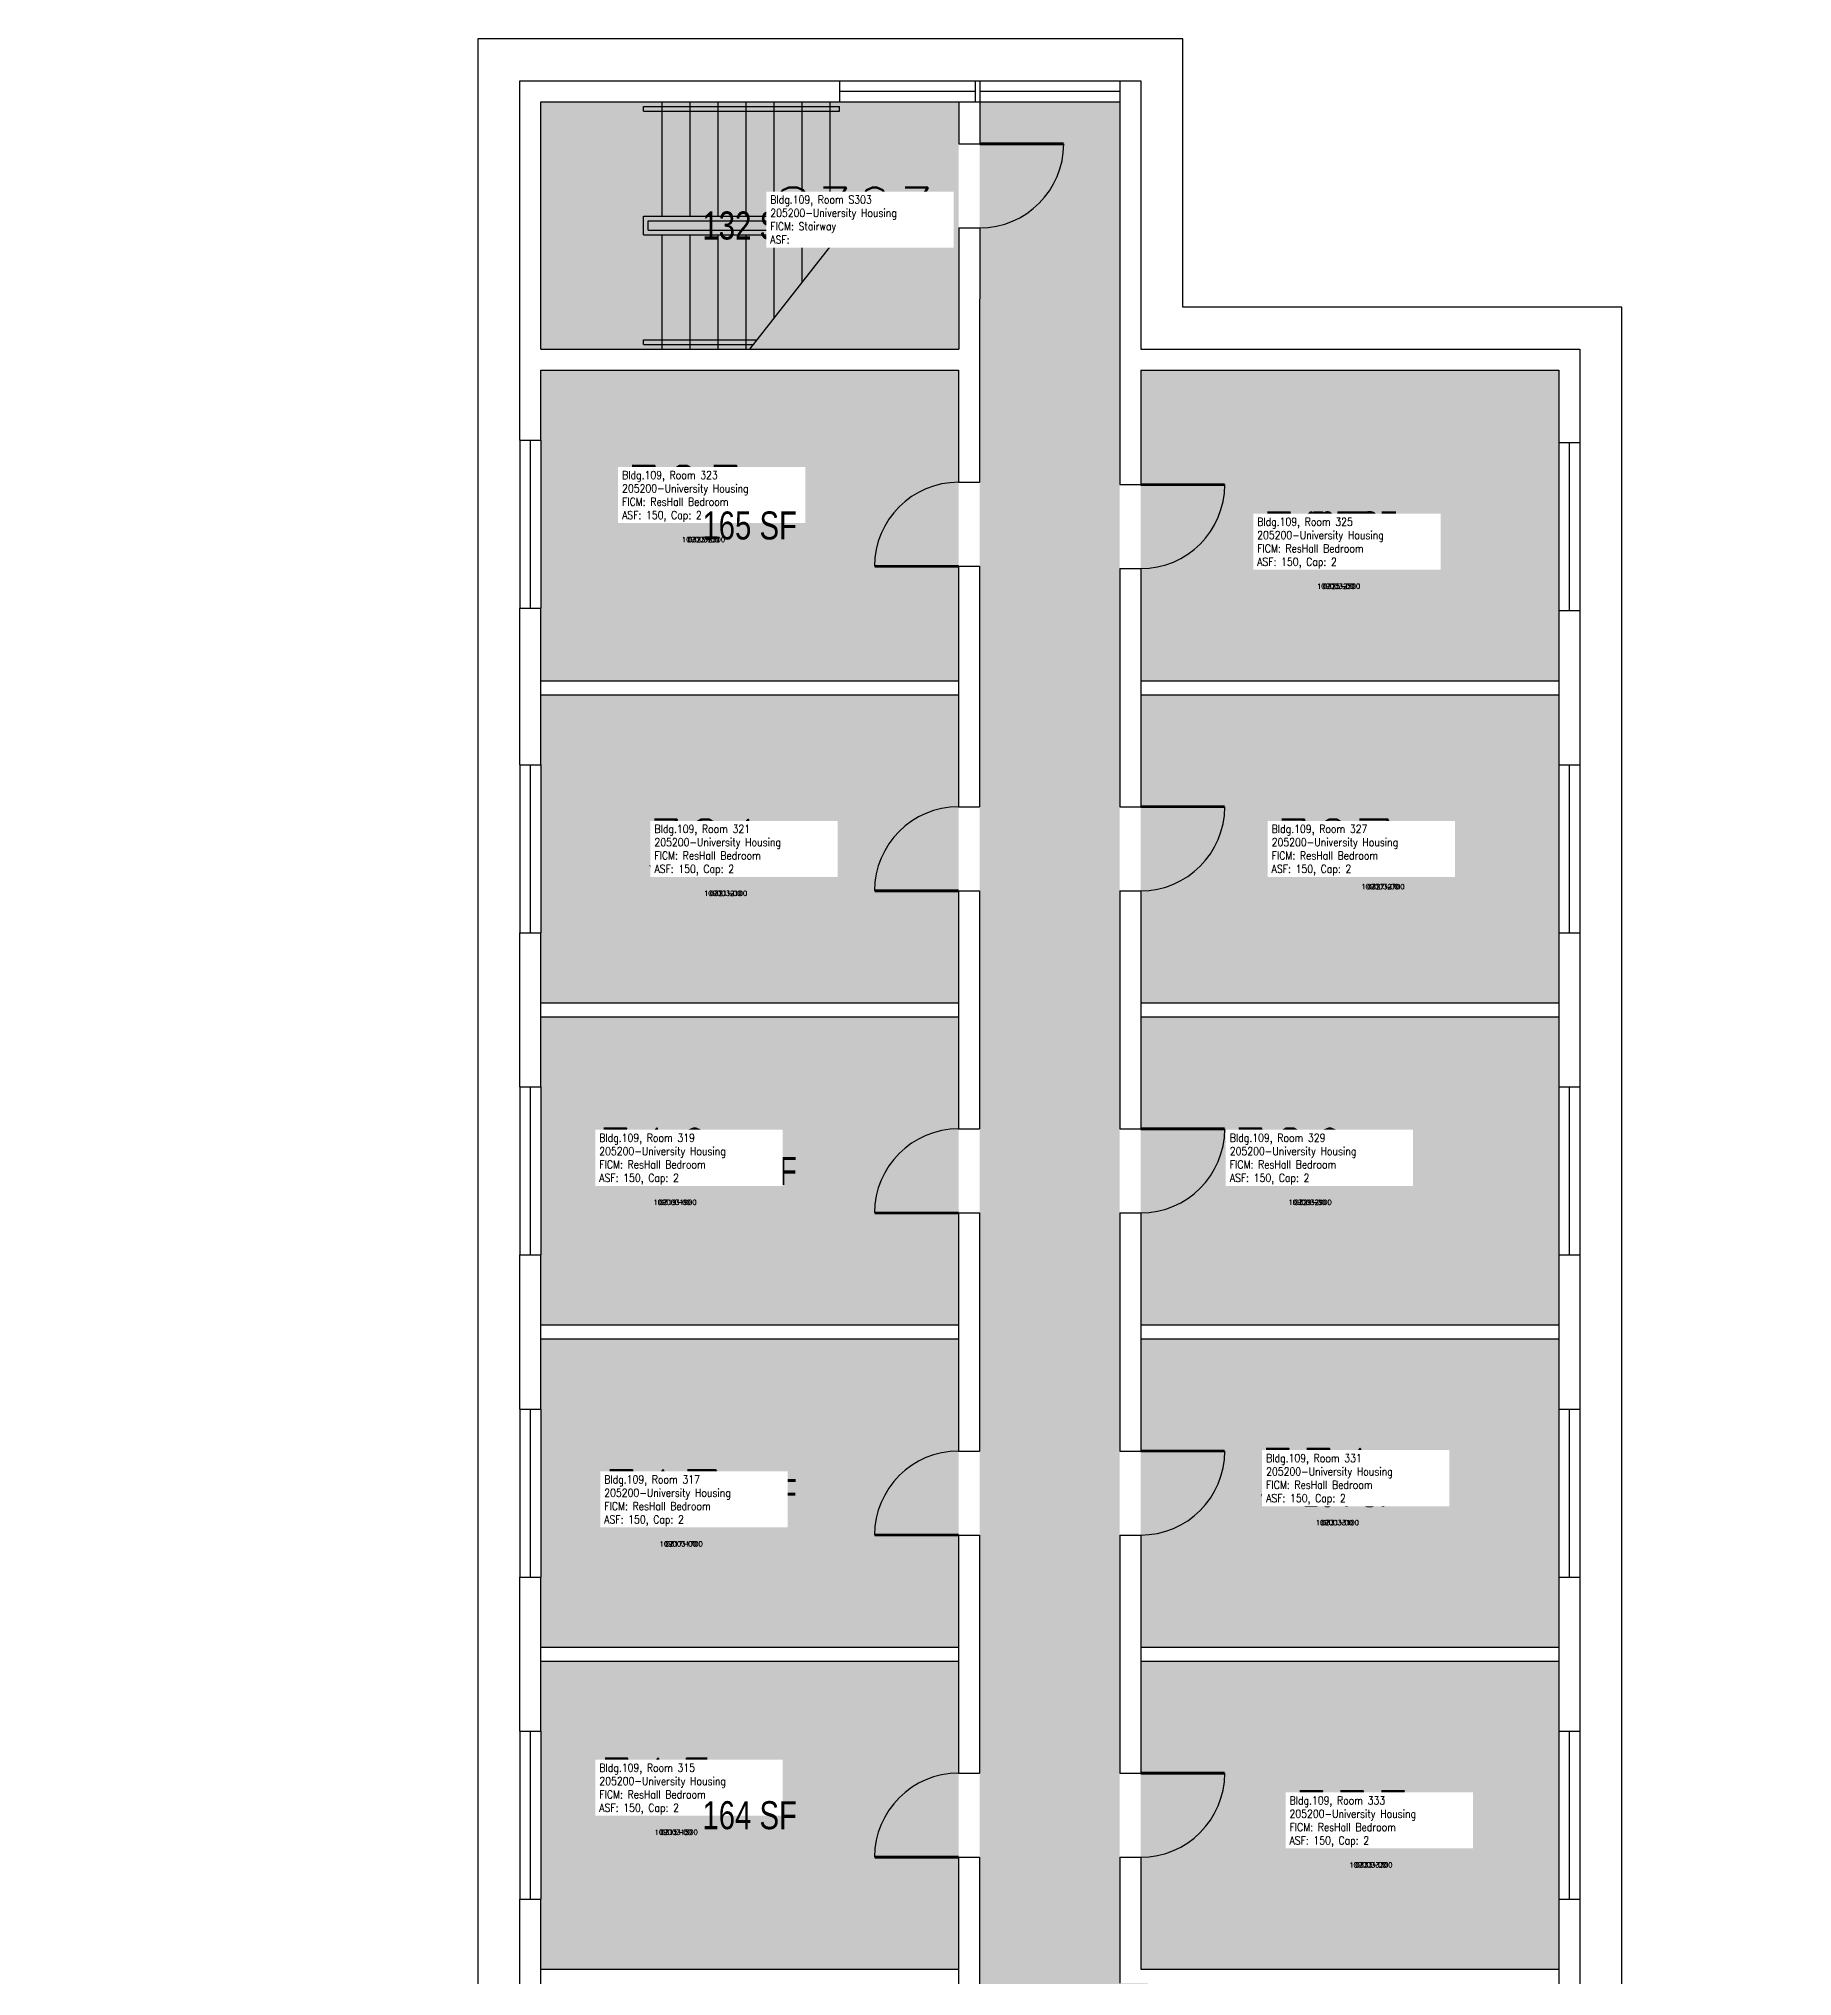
# Model space of a CAD drawing. Header units: inches. Extents: x -18 to 733, y -18 to 3747.
# Drawn here: x -18 to 733, y 2917 to 3747 of the extents above; entities that cross this region are included whole.
import ezdxf
from ezdxf.enums import TextEntityAlignment as Align

# ---------------------------------------------------------------- set-up
doc = ezdxf.new("R2010")
doc.units = ezdxf.units.IN
doc.header["$LTSCALE"] = 0.25
doc.header["$MEASUREMENT"] = 0
for name, color, linetype in [('A-DOOR', 2, 'CONTINUOUS'), ('A-FLOR', 3, 'CONTINUOUS'), ('A-GLAZ', 1, 'CONTINUOUS'), ('A-GLAZ-SILL', 2, 'CONTINUOUS'), ('A-IDEN-RNUM', 7, 'CONTINUOUS'), ('A-IDEN-SNUM', 4, 'CONTINUOUS'), ('A-IDEN-VNUM', 4, 'CONTINUOUS'), ('A-ROOF', 2, 'CONTINUOUS'), ('A-WALL', 5, 'CONTINUOUS'), ('AREA-TEXT', 3, 'CONTINUOUS'), ('Rooms-Category-Color', 7, 'CONTINUOUS'), ('Rooms-College-Color', 7, 'CONTINUOUS'), ('Rooms-Department-Color', 7, 'CONTINUOUS'), ('Rooms-Division-Color', 7, 'CONTINUOUS'), ('Rooms-Information', 7, 'CONTINUOUS')]:
    doc.layers.add(name, color=color, linetype=linetype)
doc.styles.add('AREA', font='arial.ttf', dxfattribs={"width": 0.75, "height": 12})
doc.styles.add('ROOMSNUMBER', font='SIMPLEX.shx', dxfattribs={"height": 0.18})
doc.styles.add('ROOMVNUMBER', font='simplex.shx', dxfattribs={"width": 0.85})

msp = doc.modelspace()

# ---------------------------------------------------------------- hatches: boundary and pattern name
at = {"layer": 'Rooms-Category-Color', "true_color": 0xadadad}
for points in [[(376, 3720), (325, 3720), (197, 3720), (197, 3614), (376, 3614)], [(444.97, 1914), (444.96, 1943), (444.96, 2885), (456.96, 2885), (456.96, 2914), (444.96, 2914), (445, 3720), (385, 3720), (384.96, 1914), (444.96, 1914)]]:
    msp.add_hatch(color=253, dxfattribs=at).paths.add_polyline_path(points)
at = {"layer": 'Rooms-Category-Color', "true_color": 0x728ef3}
for points in [[(375.96, 3605), (197, 3605), (197, 3575), (197, 3503.02), (197, 3472), (375.96, 3472)], [(633, 3575.02), (633, 3605), (453.96, 3605), (453.96, 3472), (633, 3472), (633, 3502)], [(375.96, 3466), (197, 3466), (197, 3436), (197, 3364.02), (197, 3334), (375.96, 3334)], [(633, 3436.02), (633, 3466), (453.96, 3466), (453.96, 3334), (633, 3334), (633, 3364)], [(375.96, 3328), (197, 3328), (197, 3298), (197, 3226), (197, 3196), (375.96, 3196)], [(633, 3226), (633, 3298), (633, 3328), (453.96, 3328), (453.96, 3196), (633, 3196)], [(375.96, 3190), (197, 3190), (197, 3160), (197, 3088), (197, 3058), (375.96, 3058)], [(633, 3190), (453.96, 3190), (453.96, 3058), (633, 3058)], [(375.96, 3052), (197, 3052), (197, 3022), (197, 2950), (197, 2920), (375.96, 2920)], [(633, 3022), (633, 3052), (453.96, 3052), (453.96, 2920), (633, 2920), (633, 2950)]]:
    msp.add_hatch(color=171, dxfattribs=at).paths.add_polyline_path(points)
at = {"layer": 'Rooms-College-Color', "true_color": 0xadadad}
for points in [[(376, 3720), (325, 3720), (197, 3720), (197, 3614), (376, 3614)], [(444.97, 1914), (444.96, 1943), (444.96, 2885), (456.96, 2885), (456.96, 2914), (444.96, 2914), (445, 3720), (385, 3720), (384.96, 1914), (444.96, 1914)], [(375.96, 3605), (197, 3605), (197, 3575), (197, 3503.02), (197, 3472), (375.96, 3472)], [(633, 3575.02), (633, 3605), (453.96, 3605), (453.96, 3472), (633, 3472), (633, 3502)], [(375.96, 3466), (197, 3466), (197, 3436), (197, 3364.02), (197, 3334), (375.96, 3334)], [(633, 3436.02), (633, 3466), (453.96, 3466), (453.96, 3334), (633, 3334), (633, 3364)], [(375.96, 3328), (197, 3328), (197, 3298), (197, 3226), (197, 3196), (375.96, 3196)], [(633, 3226), (633, 3298), (633, 3328), (453.96, 3328), (453.96, 3196), (633, 3196)], [(375.96, 3190), (197, 3190), (197, 3160), (197, 3088), (197, 3058), (375.96, 3058)], [(633, 3190), (453.96, 3190), (453.96, 3058), (633, 3058)], [(375.96, 3052), (197, 3052), (197, 3022), (197, 2950), (197, 2920), (375.96, 2920)], [(633, 3022), (633, 3052), (453.96, 3052), (453.96, 2920), (633, 2920), (633, 2950)]]:
    msp.add_hatch(color=253, dxfattribs=at).paths.add_polyline_path(points)
at = {"layer": 'Rooms-Department-Color', "true_color": 0xacacac}
for points in [[(376, 3720), (325, 3720), (197, 3720), (197, 3614), (376, 3614)], [(444.97, 1914), (444.96, 1943), (444.96, 2885), (456.96, 2885), (456.96, 2914), (444.96, 2914), (445, 3720), (385, 3720), (384.96, 1914), (444.96, 1914)]]:
    msp.add_hatch(color=253, dxfattribs=at).paths.add_polyline_path(points)
at = {"layer": 'Rooms-Department-Color', "true_color": 0x604aed}
for points in [[(375.96, 3605), (197, 3605), (197, 3575), (197, 3503.02), (197, 3472), (375.96, 3472)], [(633, 3575.02), (633, 3605), (453.96, 3605), (453.96, 3472), (633, 3472), (633, 3502)], [(375.96, 3466), (197, 3466), (197, 3436), (197, 3364.02), (197, 3334), (375.96, 3334)], [(633, 3436.02), (633, 3466), (453.96, 3466), (453.96, 3334), (633, 3334), (633, 3364)], [(375.96, 3328), (197, 3328), (197, 3298), (197, 3226), (197, 3196), (375.96, 3196)], [(633, 3226), (633, 3298), (633, 3328), (453.96, 3328), (453.96, 3196), (633, 3196)], [(375.96, 3190), (197, 3190), (197, 3160), (197, 3088), (197, 3058), (375.96, 3058)], [(633, 3190), (453.96, 3190), (453.96, 3058), (633, 3058)], [(375.96, 3052), (197, 3052), (197, 3022), (197, 2950), (197, 2920), (375.96, 2920)], [(633, 3022), (633, 3052), (453.96, 3052), (453.96, 2920), (633, 2920), (633, 2950)]]:
    msp.add_hatch(color=173, dxfattribs=at).paths.add_polyline_path(points)
at = {"layer": 'Rooms-Division-Color', "true_color": 0xadadad}
for points in [[(376, 3720), (325, 3720), (197, 3720), (197, 3614), (376, 3614)], [(444.97, 1914), (444.96, 1943), (444.96, 2885), (456.96, 2885), (456.96, 2914), (444.96, 2914), (445, 3720), (385, 3720), (384.96, 1914), (444.96, 1914)]]:
    msp.add_hatch(color=253, dxfattribs=at).paths.add_polyline_path(points)
at = {"layer": 'Rooms-Division-Color', "true_color": 0x604aed}
for points in [[(375.96, 3605), (197, 3605), (197, 3575), (197, 3503.02), (197, 3472), (375.96, 3472)], [(633, 3575.02), (633, 3605), (453.96, 3605), (453.96, 3472), (633, 3472), (633, 3502)], [(375.96, 3466), (197, 3466), (197, 3436), (197, 3364.02), (197, 3334), (375.96, 3334)], [(633, 3436.02), (633, 3466), (453.96, 3466), (453.96, 3334), (633, 3334), (633, 3364)], [(375.96, 3328), (197, 3328), (197, 3298), (197, 3226), (197, 3196), (375.96, 3196)], [(633, 3226), (633, 3298), (633, 3328), (453.96, 3328), (453.96, 3196), (633, 3196)], [(375.96, 3190), (197, 3190), (197, 3160), (197, 3088), (197, 3058), (375.96, 3058)], [(633, 3190), (453.96, 3190), (453.96, 3058), (633, 3058)], [(375.96, 3052), (197, 3052), (197, 3022), (197, 2950), (197, 2920), (375.96, 2920)], [(633, 3022), (633, 3052), (453.96, 3052), (453.96, 2920), (633, 2920), (633, 2950)]]:
    msp.add_hatch(color=173, dxfattribs=at).paths.add_polyline_path(points)

# ---------------------------------------------------------------- linework, layer by layer
at = {"layer": 'A-DOOR', "const_width": 1.2}
for points in [[(385, 3702), (421, 3702)], [(453.96, 3556), (489.96, 3556)], [(375.96, 3521), (339.96, 3521)], [(453.96, 3418), (489.96, 3418)], [(375.96, 3382), (339.96, 3382)], [(453.96, 3280), (489.96, 3280)], [(375.96, 3244), (339.96, 3244)], [(453.96, 3142), (489.96, 3142)], [(375.96, 3106), (339.96, 3106)], [(453.96, 3004), (489.96, 3004)], [(375.96, 2968), (339.96, 2968)]]:
    msp.add_lwpolyline(points, dxfattribs=at)
at = {"layer": 'A-DOOR'}
for centre, start, end in [((385, 3702), 270, 360), ((375.96, 3521), 90, 180), ((453.96, 3556), 270, 360), ((375.96, 3382), 90, 180), ((453.96, 3418), 270, 360), ((375.96, 3244), 90, 180), ((453.96, 3280), 270, 360), ((375.96, 3106), 90, 180), ((453.96, 3142), 270, 360), ((375.96, 2968), 90, 180), ((453.96, 3004), 270, 360)]:
    msp.add_arc(centre, 36, start, end, dxfattribs=at)
at = {"layer": 'A-FLOR'}
for p, q in [((249, 3671.01), (249, 3720)), ((261, 3671.01), (261, 3720)), ((273, 3671.01), (273, 3720)), ((285, 3671.01), (285, 3720)), ((297, 3671.01), (297, 3720)), ((309, 3671.01), (309, 3720)), ((321, 3671.01), (321, 3720)), ((241.04, 3718), (325, 3718)), ((241.04, 3715.99), (241.04, 3718)), ((241.04, 3715.99), (325, 3715.99)), ((325, 3715.99), (325, 3718)), ((241.04, 3671.01), (325, 3671.01)), ((241.04, 3662.99), (241.04, 3671.01)), ((243.04, 3669), (325, 3669)), ((243.04, 3665), (243.04, 3669)), ((325, 3669), (325, 3671.01)), ((241.04, 3662.99), (325, 3662.99)), ((243.04, 3665), (325, 3665)), ((249, 3614), (249, 3662.99)), ((261, 3614), (261, 3662.99)), ((273, 3614), (273, 3662.99)), ((285, 3614), (285, 3662.99)), ((286.5, 3614), (325, 3662.99)), ((297, 3627.36), (297, 3662.99)), ((309, 3642.63), (309, 3662.99)), ((321, 3657.9), (321, 3662.99)), ((325, 3662.99), (325, 3665)), ((241.04, 3616), (241.04, 3618.01)), ((241.04, 3618.01), (289.65, 3618.01)), ((241.04, 3616), (288.07, 3616))]:
    msp.add_line(p, q, dxfattribs=at)
at = {"layer": 'A-GLAZ'}
for p, q in [((325, 3724.5), (383, 3724.5)), ((385, 3724.5), (445, 3724.5)), ((192.5, 3575), (192.5, 3503)), ((637.5, 3574), (637.5, 3502)), ((192.5, 3436), (192.5, 3364)), ((637.5, 3436), (637.5, 3364)), ((192.5, 3297.99), (192.5, 3225.99)), ((637.5, 3297.99), (637.5, 3225.99)), ((192.5, 3159.99), (192.5, 3087.99)), ((637.5, 3159.99), (637.5, 3087.99)), ((192.5, 3021.99), (192.5, 2949.99)), ((637.5, 3021.99), (637.5, 2949.99))]:
    msp.add_line(p, q, dxfattribs=at)
at = {"layer": 'A-GLAZ-SILL'}
for p, q in [((325, 3729), (383, 3729)), ((385, 3729), (445, 3729)), ((325, 3720), (383, 3720)), ((385, 3720), (445, 3720)), ((188, 3575.02), (188, 3503.02)), ((197, 3575.02), (197, 3503.02)), ((633, 3574), (633, 3502)), ((642, 3574), (642, 3502)), ((188, 3436.02), (188, 3364.02)), ((197, 3436.02), (197, 3364.02)), ((633, 3436.02), (633, 3364.02)), ((642, 3436.02), (642, 3364.02)), ((188, 3298), (188, 3226)), ((197, 3298), (197, 3226)), ((633, 3298), (633, 3226)), ((642, 3298), (642, 3226)), ((188, 3160), (188, 3088)), ((197, 3160), (197, 3088)), ((633, 3160), (633, 3088)), ((642, 3160), (642, 3088)), ((188, 3022), (188, 2950)), ((197, 3022), (197, 2950)), ((633, 3022), (633, 2950)), ((642, 3022), (642, 2950))]:
    msp.add_line(p, q, dxfattribs=at)
at = {"layer": 'A-ROOF'}
msp.add_lwpolyline([(733, 1932), (660, 1932), (660, 3632), (472, 3632), (472, 3747), (170, 3747), (170, 1803), (-18, 1803), (-18, -18), (284, -18), (284, 97), (472, 97), (472, 1758), (733, 1758)], close=True, dxfattribs=at)
at = {"layer": 'A-WALL'}
for p, q in [((188, 3729), (325, 3729)), ((188, 3575), (188, 3729)), ((325, 3729), (325, 3720)), ((383, 3729), (383, 3720)), ((383, 3729), (385, 3729)), ((385, 3729), (385, 3702)), ((445, 3729), (444.99, 3605)), ((445, 3729), (454, 3729)), ((454, 3729), (454, 3614)), ((197, 3720), (325, 3720)), ((197, 3614), (197, 3720)), ((376, 3720), (376, 3702)), ((376, 3720), (385, 3720)), ((376, 3702), (385, 3702)), ((376, 3666), (385, 3666)), ((376, 3666), (376, 3614)), ((385, 3666), (384.96, 3605)), ((197, 3614), (376, 3614)), ((385, 3614), (385, 3614)), ((454, 3614), (642, 3614)), ((642, 3614), (642, 3574)), ((197, 3605), (375.96, 3605)), ((197, 3575), (197, 3605)), ((375.96, 3605), (375.96, 3557)), ((384.96, 3605), (384.96, 3557)), ((444.96, 3605), (444.96, 3556)), ((444.99, 3605), (444.96, 3605)), ((453.96, 3605), (633, 3605)), ((453.96, 3605), (453.96, 3556)), ((633, 3605), (633, 3574)), ((188, 3575), (197, 3575)), ((633, 3574), (642, 3574)), ((375.96, 3557), (384.96, 3557)), ((444.96, 3556), (453.96, 3556)), ((375.96, 3521), (384.96, 3521)), ((375.96, 3521), (375.96, 3418)), ((384.96, 3521), (384.96, 3418)), ((444.96, 3520), (453.96, 3520)), ((444.96, 3520), (444.96, 3418)), ((453.96, 3520), (453.96, 3418)), ((188, 3503), (197, 3503)), ((188, 3436), (188, 3503)), ((197, 3436), (197, 3503)), ((633, 3502), (642, 3502)), ((633, 3502), (633, 3436)), ((642, 3502), (642, 3436)), ((197, 3472), (375.96, 3472)), ((453.96, 3472), (633, 3472)), ((197, 3466), (375.96, 3466)), ((453.96, 3466), (633, 3466)), ((188, 3436), (197, 3436)), ((633, 3436), (642, 3436)), ((375.96, 3418), (384.96, 3418)), ((444.96, 3418), (453.96, 3418)), ((375.96, 3382), (384.96, 3382)), ((375.96, 3382), (375.96, 3280)), ((384.96, 3382), (384.96, 3280)), ((444.96, 3382), (453.96, 3382)), ((444.96, 3382), (444.96, 3280)), ((453.96, 3382), (453.96, 3280)), ((188, 3364), (197, 3364)), ((188, 3298), (188, 3364)), ((197, 3298), (197, 3364)), ((633, 3364), (642, 3364)), ((633, 3364), (633, 3298)), ((642, 3364), (642, 3298)), ((197, 3334), (375.96, 3334)), ((453.96, 3334), (633, 3334)), ((197, 3328), (375.96, 3328)), ((453.96, 3328), (633, 3328)), ((188, 3298), (197, 3298)), ((633, 3298), (642, 3298)), ((375.96, 3280), (384.96, 3280)), ((444.96, 3280), (453.96, 3280)), ((375.96, 3244), (384.96, 3244)), ((375.96, 3244), (375.96, 3142)), ((384.96, 3244), (384.96, 3142)), ((444.96, 3244), (453.96, 3244)), ((444.96, 3244), (444.96, 3142)), ((453.96, 3244), (453.96, 3142)), ((188, 3226), (197, 3226)), ((188, 3160), (188, 3226)), ((197, 3160), (197, 3226)), ((633, 3226), (642, 3226)), ((633, 3226), (633, 3160)), ((642, 3226), (642, 3160)), ((197, 3196), (375.96, 3196)), ((453.96, 3196), (633, 3196)), ((197, 3190), (375.96, 3190)), ((453.96, 3190), (633, 3190)), ((188, 3160), (197, 3160)), ((633, 3160), (642, 3160)), ((375.96, 3142), (384.96, 3142)), ((444.96, 3142), (453.96, 3142)), ((375.96, 3106), (384.96, 3106)), ((375.96, 3106), (375.96, 3004)), ((384.96, 3106), (384.96, 3004)), ((444.96, 3106), (453.96, 3106)), ((444.96, 3106), (444.96, 3004)), ((453.96, 3106), (453.96, 3004)), ((188, 3088), (197, 3088)), ((188, 3022), (188, 3088)), ((197, 3022), (197, 3088)), ((633, 3088), (642, 3088)), ((633, 3088), (633, 3022)), ((642, 3088), (642, 3022)), ((197, 3058), (375.96, 3058)), ((453.96, 3058), (633, 3058)), ((197, 3052), (375.96, 3052)), ((453.96, 3052), (633, 3052)), ((188, 3022), (197, 3022)), ((633, 3022), (642, 3022)), ((375.96, 3004), (384.96, 3004)), ((444.96, 3004), (453.96, 3004)), ((375.96, 2968), (384.96, 2968)), ((375.96, 2968), (375.96, 2866)), ((384.96, 2968), (384.96, 2866)), ((444.96, 2968), (453.96, 2968)), ((444.96, 2968), (444.96, 2914)), ((453.96, 2968), (453.96, 2920)), ((188, 2950), (197, 2950)), ((188, 2884), (188, 2950)), ((197, 2884), (197, 2950)), ((633, 2950), (642, 2950)), ((633, 2950), (633, 2821.01)), ((642, 2950), (642, 2821.01)), ((197, 2920), (375.96, 2920)), ((453.96, 2920), (633, 2920))]:
    msp.add_line(p, q, dxfattribs=at)

# ---------------------------------------------------------------- texts
at = {"layer": 'A-IDEN-RNUM', "style": 'ROOMSNUMBER'}
for s, p in [('S303-00', (331.26, 3671.23)), ('0323-00', (266.71, 3532.46)), ('0325-00', (538.71, 3512.46)), ('0321-00', (276.18, 3380.9)), ('0327-00', (557.71, 3383.77)), ('0319-00', (254.5, 3248.55)), ('0329-00', (526.5, 3248.55)), ('0331-00', (538.17, 3111.33)), ('0317-00', (257.13, 3102.21)), ('0315-00', (255.02, 2978.71)), ('0333-00', (552.55, 2964.69))]:
    msp.add_text(s, height=2.16, dxfattribs=at).set_placement(p, align=Align.MIDDLE)
at = {"layer": 'A-IDEN-SNUM', "style": 'ROOMSNUMBER'}
for s, p in [('1090S30300', (331.26, 3671.23)), ('1090032300', (266.71, 3532.46)), ('1090032500', (538.71, 3512.46)), ('1090032100', (276.18, 3380.9)), ('1090032700', (557.71, 3383.77)), ('1090031900', (254.5, 3248.55)), ('1090032900', (526.5, 3248.55)), ('1090033100', (538.17, 3111.33)), ('1090031700', (257.13, 3102.21)), ('1090031500', (255.02, 2978.71)), ('1090033300', (552.55, 2964.69))]:
    msp.add_text(s, height=2.16, dxfattribs=at).set_placement(p, align=Align.MIDDLE)
at = {"layer": 'A-IDEN-VNUM', "style": 'ROOMVNUMBER', "width": 0.85}
for s, p in [('S303', (331.26, 3671.23)), ('323', (258.07, 3552.08)), ('325', (530.07, 3532.08)), ('321', (267.54, 3400.52)), ('327', (536.28, 3400.52)), ('319', (245.87, 3268.17)), ('329', (517.87, 3268.17)), ('331', (529.54, 3130.95)), ('317', (248.5, 3121.83)), ('315', (246.38, 2998.33)), ('333', (543.92, 2984.31))]:
    msp.add_text(s, height=24, dxfattribs=at).set_placement(p, align=Align.MIDDLE)
at = {"layer": 'AREA-TEXT', "style": 'AREA', "width": 0.75}
for s, p in [('132 SF', (286.5, 3667)), ('165 SF', (286.48, 3538.5)), ('165 SF', (543.48, 3538.5)), ('164 SF', (286.48, 3400)), ('164 SF', (543.48, 3400)), ('164 SF', (286.48, 3262)), ('164 SF', (543.48, 3262)), ('164 SF', (286.48, 3124)), ('164 SF', (543.48, 3124)), ('164 SF', (286.48, 2986)), ('164 SF', (543.48, 2986))]:
    msp.add_text(s, height=12, dxfattribs=at).set_placement(p, align=Align.MIDDLE_CENTER)

# ---------------------------------------------------------------- next in the draw order: texts
at = {"layer": 'Rooms-Information', "char_height": 3.4286, "width": 76.8, "attachment_point": 7, "style": 'ROOMVNUMBER', "bg_fill": 3, "box_fill_scale": 1.5, "bg_fill_color": 256, "bg_fill_true_color": 13158600, "bg_fill_transparency": 0}
for s, insert in [('Bldg.109, Room S303^M^J205200-University Housing^M^JFICM: Stairway^M^JASF: ', (295.31, 3659.23)), ('Bldg.109, Room 323^M^J205200-University Housing^M^JFICM: ResHall Bedroom^M^JASF: 150, Cap: 2', (231.84, 3540.08)), ('Bldg.109, Room 325^M^J205200-University Housing^M^JFICM: ResHall Bedroom^M^JASF: 150, Cap: 2', (503.84, 3520.08)), ('Bldg.109, Room 321^M^J205200-University Housing^M^JFICM: ResHall Bedroom^M^JASF: 150, Cap: 2', (245.69, 3388.52)), ('Bldg.109, Room 327^M^J205200-University Housing^M^JFICM: ResHall Bedroom^M^JASF: 150, Cap: 2', (510.05, 3388.52)), ('Bldg.109, Room 319^M^J205200-University Housing^M^JFICM: ResHall Bedroom^M^JASF: 150, Cap: 2', (222.07, 3256.17)), ('Bldg.109, Room 329^M^J205200-University Housing^M^JFICM: ResHall Bedroom^M^JASF: 150, Cap: 2', (492.12, 3256.17)), ('Bldg.109, Room 331^M^J205200-University Housing^M^JFICM: ResHall Bedroom^M^JASF: 150, Cap: 2', (507.68, 3118.95)), ('Bldg.109, Room 317^M^J205200-University Housing^M^JFICM: ResHall Bedroom^M^JASF: 150, Cap: 2', (224.21, 3109.83)), ('Bldg.109, Room 315^M^J205200-University Housing^M^JFICM: ResHall Bedroom^M^JASF: 150, Cap: 2', (222.1, 2986.33)), ('Bldg.109, Room 333^M^J205200-University Housing^M^JFICM: ResHall Bedroom^M^JASF: 150, Cap: 2', (517.69, 2972.31))]:
    msp.add_mtext(s, dxfattribs=dict(at, insert=insert))

doc.saveas('drawing.dxf')
